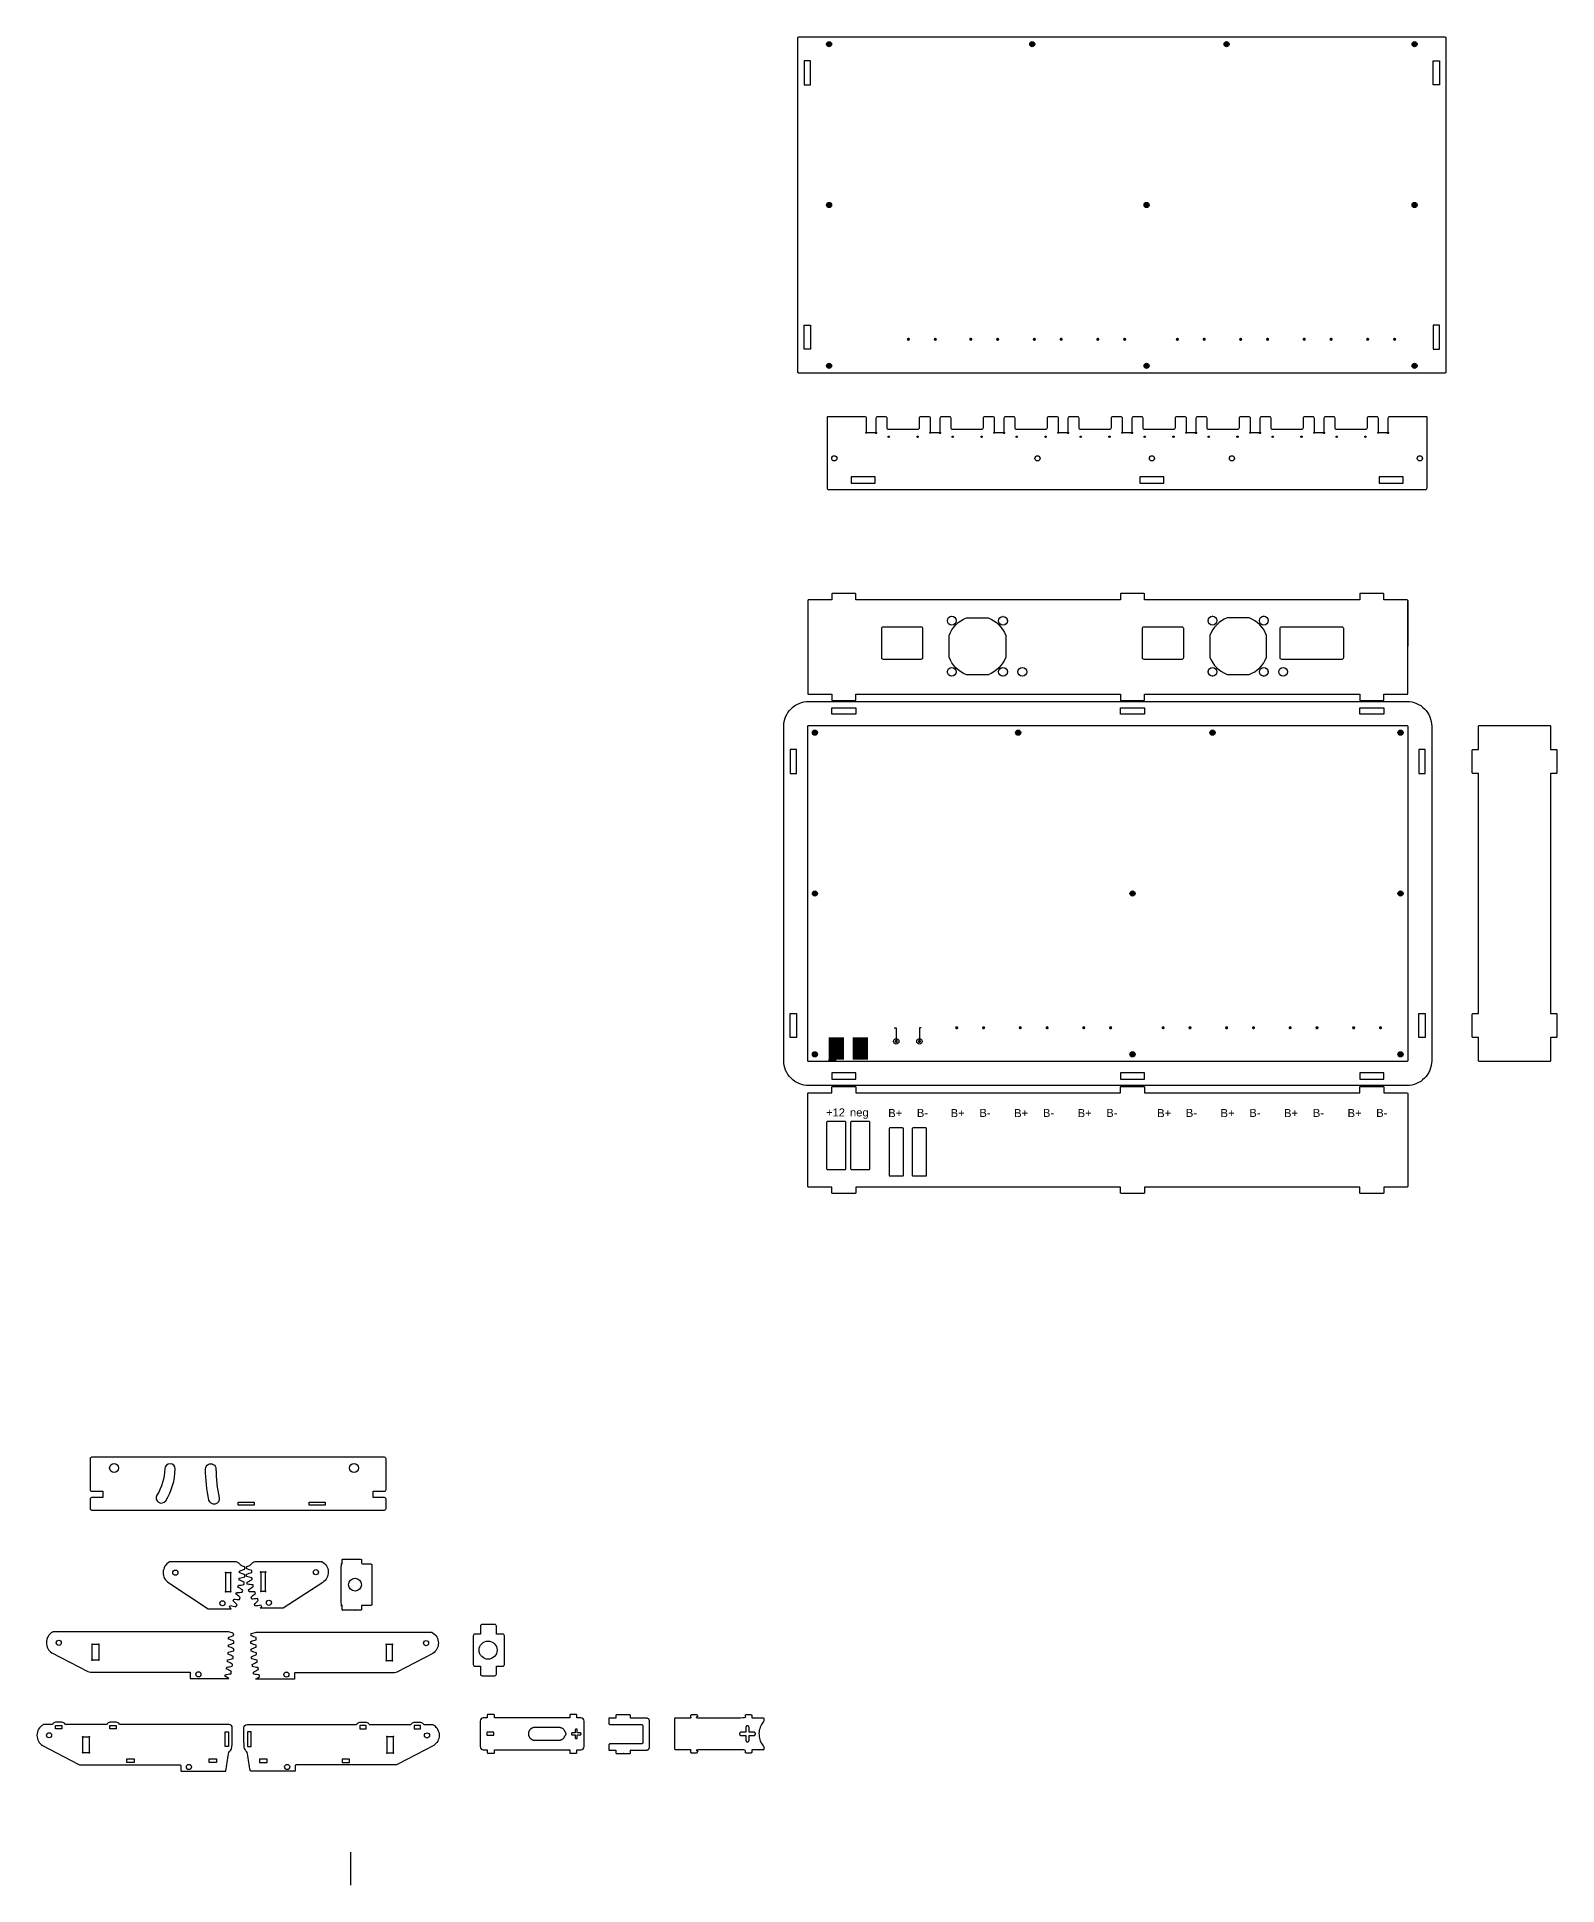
# Model space of a CAD drawing. Header units: millimetres. Extents: x 34 to 984, y 56 to 1211.
import ezdxf

# ---------------------------------------------------------------- set-up
doc = ezdxf.new("R2010")
doc.units = ezdxf.units.MM
doc.layers.add('MultiLayer', color=9, linetype='Continuous')
doc.layers.add('Text', color=7, linetype='Continuous')
doc.layers.add('Sketch Geometry (ANSI)', color=50, linetype='Continuous', lineweight=25, plot=False)
doc.styles.get("Standard").update_dxf_attribs({"font": 'arial.ttf'})

# ---------------------------------------------------------------- blocks, each defined once
blk = doc.blocks.new('NY_PMS_440_0025_PH_21')
at = {"layer": 'MultiLayer'}
h = blk.add_hatch(color=9, dxfattribs=at)
edge = h.paths.add_edge_path()
edge.add_arc((0, 0), 1.6, 0, 360)
blk = doc.blocks.new('NY_PMS_440_0025_PH_670')
at = {"layer": 'MultiLayer'}
h = blk.add_hatch(color=9, dxfattribs=at)
edge = h.paths.add_edge_path()
edge.add_arc((0, 0), 1.6, 0, 360)
blk = doc.blocks.new('NY_PMS_440_0025_PH_679')
at = {"layer": 'MultiLayer'}
h = blk.add_hatch(color=9, dxfattribs=at)
edge = h.paths.add_edge_path()
edge.add_arc((0, 0), 1.6, 0, 360)
blk = doc.blocks.new('NY_PMS_440_0025_PH_680')
at = {"layer": 'MultiLayer'}
h = blk.add_hatch(color=9, dxfattribs=at)
edge = h.paths.add_edge_path()
edge.add_arc((0, 0), 1.6, 0, 360)
blk = doc.blocks.new('KEYSTONE5001_938')
at = {"layer": 'MultiLayer'}
h = blk.add_hatch(color=9, dxfattribs=at)
edge = h.paths.add_edge_path()
edge.add_arc((0, 0), 1.02, 0, 360)
blk = doc.blocks.new('KEYSTONE5001_939')
at = {"layer": 'MultiLayer'}
h = blk.add_hatch(color=9, dxfattribs=at)
edge = h.paths.add_edge_path()
edge.add_arc((0, 0), 1.02, 0, 360)
blk = doc.blocks.new('KEYSTONE5001_940')
at = {"layer": 'MultiLayer'}
h = blk.add_hatch(color=9, dxfattribs=at)
edge = h.paths.add_edge_path()
edge.add_arc((0, 0), 1.02, 0, 360)
blk = doc.blocks.new('KEYSTONE5001_941')
at = {"layer": 'MultiLayer'}
h = blk.add_hatch(color=9, dxfattribs=at)
edge = h.paths.add_edge_path()
edge.add_arc((0, 0), 1.02, 0, 360)
blk = doc.blocks.new('KEYSTONE5001_942')
at = {"layer": 'MultiLayer'}
h = blk.add_hatch(color=9, dxfattribs=at)
edge = h.paths.add_edge_path()
edge.add_arc((0, 0), 1.02, 0, 360)
blk = doc.blocks.new('KEYSTONE5001_943')
at = {"layer": 'MultiLayer'}
h = blk.add_hatch(color=9, dxfattribs=at)
edge = h.paths.add_edge_path()
edge.add_arc((0, 0), 1.02, 0, 360)
blk = doc.blocks.new('KEYSTONE5001_944')
at = {"layer": 'MultiLayer'}
h = blk.add_hatch(color=9, dxfattribs=at)
edge = h.paths.add_edge_path()
edge.add_arc((0, 0), 1.02, 0, 360)
blk = doc.blocks.new('KEYSTONE5001_945')
at = {"layer": 'MultiLayer'}
h = blk.add_hatch(color=9, dxfattribs=at)
edge = h.paths.add_edge_path()
edge.add_arc((0, 0), 1.02, 0, 360)
blk = doc.blocks.new('KEYSTONE5000_946')
at = {"layer": 'MultiLayer'}
h = blk.add_hatch(color=9, dxfattribs=at)
edge = h.paths.add_edge_path()
edge.add_arc((0, 0), 1.02, 0, 360)
blk = doc.blocks.new('KEYSTONE5000_947')
at = {"layer": 'MultiLayer'}
h = blk.add_hatch(color=9, dxfattribs=at)
edge = h.paths.add_edge_path()
edge.add_arc((0, 0), 1.02, 0, 360)
blk = doc.blocks.new('KEYSTONE5000_948')
at = {"layer": 'MultiLayer'}
h = blk.add_hatch(color=9, dxfattribs=at)
edge = h.paths.add_edge_path()
edge.add_arc((0, 0), 1.02, 0, 360)
blk = doc.blocks.new('KEYSTONE5000_949')
at = {"layer": 'MultiLayer'}
h = blk.add_hatch(color=9, dxfattribs=at)
edge = h.paths.add_edge_path()
edge.add_arc((0, 0), 1.02, 0, 360)
blk = doc.blocks.new('KEYSTONE5000_950')
at = {"layer": 'MultiLayer'}
h = blk.add_hatch(color=9, dxfattribs=at)
edge = h.paths.add_edge_path()
edge.add_arc((0, 0), 1.02, 0, 360)
blk = doc.blocks.new('KEYSTONE5000_951')
at = {"layer": 'MultiLayer'}
h = blk.add_hatch(color=9, dxfattribs=at)
edge = h.paths.add_edge_path()
edge.add_arc((0, 0), 1.02, 0, 360)
blk = doc.blocks.new('KEYSTONE5000_952')
at = {"layer": 'MultiLayer'}
h = blk.add_hatch(color=9, dxfattribs=at)
edge = h.paths.add_edge_path()
edge.add_arc((0, 0), 1.02, 0, 360)
blk = doc.blocks.new('KEYSTONE5000_953')
at = {"layer": 'MultiLayer'}
h = blk.add_hatch(color=9, dxfattribs=at)
edge = h.paths.add_edge_path()
edge.add_arc((0, 0), 1.02, 0, 360)
blk = doc.blocks.new('CB35_36_CY_986')
at = {"layer": 'MultiLayer'}
blk.add_hatch(color=9, dxfattribs=at).paths.add_polyline_path([(-8.128, 4.826), (5.842, 4.826), (5.842, -4.826), (-8.128, -4.826)])
blk = doc.blocks.new('CB35_36_CY_987')
at = {"layer": 'MultiLayer'}
blk.add_hatch(color=9, dxfattribs=at).paths.add_polyline_path([(-8.128, 4.826), (5.842, 4.826), (5.842, -4.826), (-8.128, -4.826)])
blk = doc.blocks.new('NY_PMS_440_0025_PH_1516')
at = {"layer": 'MultiLayer'}
h = blk.add_hatch(color=9, dxfattribs=at)
edge = h.paths.add_edge_path()
edge.add_arc((0, 0), 1.6, 0, 360)
blk = doc.blocks.new('NY_PMS_440_0025_PH_1517')
at = {"layer": 'MultiLayer'}
h = blk.add_hatch(color=9, dxfattribs=at)
edge = h.paths.add_edge_path()
edge.add_arc((0, 0), 1.6, 0, 360)
blk = doc.blocks.new('NY_PMS_440_0025_PH_1518')
at = {"layer": 'MultiLayer'}
h = blk.add_hatch(color=9, dxfattribs=at)
edge = h.paths.add_edge_path()
edge.add_arc((0, 0), 1.6, 0, 360)
blk = doc.blocks.new('NY_PMS_440_0025_PH_1519')
at = {"layer": 'MultiLayer'}
h = blk.add_hatch(color=9, dxfattribs=at)
edge = h.paths.add_edge_path()
edge.add_arc((0, 0), 1.6, 0, 360)
blk = doc.blocks.new('NY_PMS_440_0025_PH_1520')
at = {"layer": 'MultiLayer'}
h = blk.add_hatch(color=9, dxfattribs=at)
edge = h.paths.add_edge_path()
edge.add_arc((0, 0), 1.6, 0, 360)
blk = doc.blocks.new('NY_PMS_440_0025_PH_1521')
at = {"layer": 'MultiLayer'}
h = blk.add_hatch(color=9, dxfattribs=at)
edge = h.paths.add_edge_path()
edge.add_arc((0, 0), 1.6, 0, 360)
blk = doc.blocks.new('CustomObjectsInViewport2_0')
at = {"color": 0}
blk.add_lwpolyline([(-10015.5, -10006.8), (-10015.5, -10008.5), (-10062.5, -10008.5), (-10062.5, -10006.8, 0.414214), (-10062.8, -10006.5), (-10066.8, -10006.5, 0.414214), (-10067, -10006.8), (-10067, -10008.5), (-10069.5, -10008.5, 0.414214), (-10071.5, -10010.5), (-10071.5, -10026.5, 0.414214), (-10069.5, -10028.5), (-10067, -10028.5), (-10067, -10030.3, 0.414214), (-10066.8, -10030.5), (-10062.8, -10030.5, 0.414214), (-10062.5, -10030.3), (-10062.5, -10028.5), (-10015.5, -10028.5), (-10015.5, -10030.3, 0.414214), (-10015.3, -10030.5), (-10011.3, -10030.5, 0.414214), (-10011, -10030.3), (-10011, -10028.5), (-10008.5, -10028.5, 0.414214), (-10006.5, -10026.5), (-10006.5, -10010.5, 0.414214), (-10008.5, -10008.5), (-10011, -10008.5), (-10011, -10006.8, 0.414214), (-10011.3, -10006.5), (-10015.3, -10006.5, 0.414214)], format="xyb", close=True, dxfattribs=at)
for points, weights, knots in [([(-10067.4, -10018.9), (-10067.4, -10018.5), (-10067.4, -10018), (-10067.4, -10017.5), (-10066.9, -10017.5), (-10065.2, -10017.5), (-10063.4, -10017.5), (-10062.9, -10017.5), (-10062.9, -10018), (-10062.9, -10018.5), (-10062.9, -10018.9), (-10062.9, -10019.4), (-10063.4, -10019.4), (-10065.2, -10019.4), (-10066.9, -10019.4), (-10067.4, -10019.4), (-10067.4, -10018.9)], [1, 1, 1, 0.707106781187, 1, 1, 1, 0.707106781187, 1, 1, 1, 0.707106781187, 1, 1, 1, 0.707106781187, 1], [0, 0, 0, 1, 1, 2.570796, 2.570796, 3.570796, 3.570796, 5.141593, 5.141593, 6.141593, 6.141593, 7.712389, 7.712389, 8.712389, 8.712389, 10.283185, 10.283185, 10.283185]), ([(-10037.3, -10022.5), (-10041.3, -10022.5), (-10041.3, -10018.5), (-10041.3, -10014.5), (-10037.3, -10014.5), (-10029.8, -10014.5), (-10022.3, -10014.5), (-10020, -10014.5), (-10018.8, -10016.4), (-10018.3, -10017.3), (-10017.7, -10018.2), (-10017.6, -10018.5), (-10017.7, -10018.7), (-10018.3, -10019.6), (-10018.8, -10020.5), (-10020, -10022.5), (-10022.3, -10022.5), (-10029.8, -10022.5), (-10037.3, -10022.5)], [1, 0.707106781187, 1, 0.707106781187, 1, 1, 1, 0.87121462813, 1, 1, 1, 0.859288106328, 1, 1, 1, 0.8674457249, 1, 1, 1], [0, 0, 0, 1.570796, 1.570796, 3.141593, 3.141593, 4.141593, 4.141593, 5.167843, 5.167843, 6.167843, 6.167843, 7.241683, 7.241683, 8.241683, 8.241683, 9.283185, 9.283185, 10.283185, 10.283185, 10.283185]), ([(-10010.8, -10019.6), (-10010.8, -10020.3), (-10010.8, -10021), (-10010.8, -10021.5), (-10011.3, -10021.5), (-10011.4, -10021.5), (-10011.5, -10021.5), (-10012, -10021.5), (-10012, -10021), (-10012, -10020.3), (-10012, -10019.6), (-10012, -10019.1), (-10012.5, -10019.1), (-10013.2, -10019.1), (-10013.9, -10019.1), (-10014.4, -10019.1), (-10014.4, -10018.6), (-10014.4, -10018.5), (-10014.4, -10018.4), (-10014.4, -10017.9), (-10013.9, -10017.9), (-10013.2, -10017.9), (-10012.5, -10017.9), (-10012, -10017.9), (-10012, -10017.4), (-10012, -10016.7), (-10012, -10016), (-10012, -10015.5), (-10011.5, -10015.5), (-10011.4, -10015.5), (-10011.3, -10015.5), (-10010.8, -10015.5), (-10010.8, -10016), (-10010.8, -10016.7), (-10010.8, -10017.4), (-10010.8, -10017.9), (-10010.3, -10017.9), (-10009.6, -10017.9), (-10008.9, -10017.9), (-10008.4, -10017.9), (-10008.4, -10018.4), (-10008.4, -10018.5), (-10008.4, -10018.6), (-10008.4, -10019.1), (-10008.9, -10019.1), (-10009.6, -10019.1), (-10010.3, -10019.1), (-10010.8, -10019.1), (-10010.8, -10019.6)], [1, 1, 1, 0.707106781187, 1, 1, 1, 0.707106781187, 1, 1, 1, 0.707106781187, 1, 1, 1, 0.707106781187, 1, 1, 1, 0.707106781187, 1, 1, 1, 0.707106781187, 1, 1, 1, 0.707106781187, 1, 1, 1, 0.707106781187, 1, 1, 1, 0.707106781187, 1, 1, 1, 0.707106781187, 1, 1, 1, 0.707106781187, 1, 1, 1, 0.707106781187, 1], [0, 0, 0, 1, 1, 2.570796, 2.570796, 3.570796, 3.570796, 5.141593, 5.141593, 6.141593, 6.141593, 7.712389, 7.712389, 8.712389, 8.712389, 10.283185, 10.283185, 11.283185, 11.283185, 12.853982, 12.853982, 13.853982, 13.853982, 15.424778, 15.424778, 16.424778, 16.424778, 17.995574, 17.995574, 18.995574, 18.995574, 20.566371, 20.566371, 21.566371, 21.566371, 23.137167, 23.137167, 24.137167, 24.137167, 25.707963, 25.707963, 26.707963, 26.707963, 28.27876, 28.27876, 29.27876, 29.27876, 30.849556, 30.849556, 30.849556])]:
    blk.add_rational_spline(points, weights, degree=2, knots=knots, dxfattribs=at)
blk = doc.blocks.new('CustomObjectsInViewport3_0')
at = {"color": 0}
for points, weights, knots in [([(-10052, -10030), (-10052, -10030.5), (-10051.5, -10030.5), (-10050, -10030.5), (-10048.5, -10030.5), (-10048, -10030.5), (-10048, -10030), (-10048, -10029.3), (-10048, -10028.5), (-10033, -10028.5), (-10018, -10028.5), (-10018, -10029.3), (-10018, -10030), (-10018, -10030.5), (-10017.5, -10030.5), (-10016, -10030.5), (-10014.5, -10030.5), (-10014, -10030.5), (-10014, -10030), (-10014, -10029.3), (-10014, -10028.5), (-10010.5, -10028.5), (-10007, -10028.5), (-10006.5, -10028.5), (-10006.5, -10028), (-10006.5, -10027.2), (-10006.5, -10026.4), (-10013.5, -10018.5), (-10006.5, -10010.6), (-10006.5, -10009.8), (-10006.5, -10009), (-10006.5, -10008.5), (-10007, -10008.5), (-10010.5, -10008.5), (-10014, -10008.5), (-10014, -10007.8), (-10014, -10007), (-10014, -10006.5), (-10014.5, -10006.5), (-10016, -10006.5), (-10017.5, -10006.5), (-10018, -10006.5), (-10018, -10007), (-10018, -10007.8), (-10018, -10008.5), (-10033, -10008.5), (-10048, -10008.5), (-10048, -10007.8), (-10048, -10007), (-10048, -10006.5), (-10048.5, -10006.5), (-10050, -10006.5), (-10051.5, -10006.5), (-10052, -10006.5), (-10052, -10007), (-10052, -10007.8), (-10052, -10008.5), (-10056.7, -10008.5), (-10061.5, -10008.5), (-10062, -10008.5), (-10062, -10009), (-10062, -10018.5), (-10062, -10028), (-10062, -10028.5), (-10061.5, -10028.5), (-10056.7, -10028.5), (-10052, -10028.5), (-10052, -10029.3), (-10052, -10030)], [1, 0.707106781187, 1, 1, 1, 0.707106781187, 1, 1, 1, 1, 1, 1, 1, 0.707106781187, 1, 1, 1, 0.707106781187, 1, 1, 1, 1, 1, 0.707106781187, 1, 1, 1, 0.75, 1, 1, 1, 0.707106781187, 1, 1, 1, 1, 1, 0.707106781187, 1, 1, 1, 0.707106781187, 1, 1, 1, 1, 1, 1, 1, 0.707106781187, 1, 1, 1, 0.707106781187, 1, 1, 1, 1, 1, 0.707106781187, 1, 1, 1, 0.707106781187, 1, 1, 1, 1, 1], [0, 0, 0, 1.570796, 1.570796, 2.570796, 2.570796, 4.141593, 4.141593, 5.141593, 5.141593, 6.141593, 6.141593, 7.141593, 7.141593, 8.712389, 8.712389, 9.712389, 9.712389, 11.283185, 11.283185, 12.283185, 12.283185, 13.283185, 13.283185, 14.853982, 14.853982, 15.853982, 15.853982, 17.29945, 17.29945, 18.29945, 18.29945, 19.870246, 19.870246, 20.870246, 20.870246, 21.870246, 21.870246, 23.441043, 23.441043, 24.441043, 24.441043, 26.011839, 26.011839, 27.011839, 27.011839, 28.011839, 28.011839, 29.011839, 29.011839, 30.582635, 30.582635, 31.582635, 31.582635, 33.153432, 33.153432, 34.153432, 34.153432, 35.153432, 35.153432, 36.724228, 36.724228, 37.724228, 37.724228, 39.295024, 39.295024, 40.295024, 40.295024, 41.295024, 41.295024, 41.295024]), ([(-10017.7, -10014.5), (-10017.7, -10013.5), (-10016.7, -10013.5), (-10015.7, -10013.5), (-10015.7, -10014.5), (-10015.7, -10016), (-10015.7, -10017.5), (-10014.2, -10017.5), (-10012.7, -10017.5), (-10011.7, -10017.5), (-10011.7, -10018.5), (-10011.7, -10019.5), (-10012.7, -10019.5), (-10014.2, -10019.5), (-10015.7, -10019.5), (-10015.7, -10021), (-10015.7, -10022.5), (-10015.7, -10023.5), (-10016.7, -10023.5), (-10017.7, -10023.5), (-10017.7, -10022.5), (-10017.7, -10021), (-10017.7, -10019.5), (-10019.2, -10019.5), (-10020.7, -10019.5), (-10021.7, -10019.5), (-10021.7, -10018.5), (-10021.7, -10017.5), (-10020.7, -10017.5), (-10019.2, -10017.5), (-10017.7, -10017.5), (-10017.7, -10016), (-10017.7, -10014.5)], [1, 0.707106781187, 1, 0.707106781187, 1, 1, 1, 1, 1, 0.707106781187, 1, 0.707106781187, 1, 1, 1, 1, 1, 0.707106781187, 1, 0.707106781187, 1, 1, 1, 1, 1, 0.707106781187, 1, 0.707106781187, 1, 1, 1, 1, 1], [0, 0, 0, 1.570796, 1.570796, 3.141593, 3.141593, 4.141593, 4.141593, 5.141593, 5.141593, 6.712389, 6.712389, 8.283185, 8.283185, 9.283185, 9.283185, 10.283185, 10.283185, 11.853982, 11.853982, 13.424778, 13.424778, 14.424778, 14.424778, 15.424778, 15.424778, 16.995574, 16.995574, 18.566371, 18.566371, 19.566371, 19.566371, 20.566371, 20.566371, 20.566371])]:
    blk.add_rational_spline(points, weights, degree=2, knots=knots, dxfattribs=at)
blk = doc.blocks.new('CustomObjectsInViewport6_0')
at = {"color": 0}
blk.add_rational_spline([(-10006.5, -10026.5), (-10006.5, -10028.5), (-10008.5, -10028.5), (-10013.4, -10028.5), (-10018.2, -10028.5), (-10018.5, -10028.5), (-10018.5, -10028.8), (-10018.5, -10029.5), (-10018.5, -10030.3), (-10018.5, -10030.5), (-10018.7, -10030.5), (-10023, -10030.5), (-10027.2, -10030.5), (-10027.5, -10030.5), (-10027.5, -10030.3), (-10027.5, -10029.5), (-10027.5, -10028.8), (-10027.5, -10028.5), (-10027.7, -10028.5), (-10029.7, -10028.5), (-10031.7, -10028.5), (-10032, -10028.5), (-10032, -10028.3), (-10032, -10026.9), (-10032, -10025.5), (-10032, -10024.5), (-10031, -10024.5), (-10021.3, -10024.5), (-10011.6, -10024.5), (-10010.6, -10024.5), (-10010.6, -10023.5), (-10010.6, -10018.5), (-10010.6, -10013.5), (-10010.6, -10012.5), (-10011.6, -10012.5), (-10021.3, -10012.5), (-10031, -10012.5), (-10032, -10012.5), (-10032, -10011.5), (-10032, -10010.1), (-10032, -10008.8), (-10032, -10008.5), (-10031.7, -10008.5), (-10029.7, -10008.5), (-10027.7, -10008.5), (-10027.5, -10008.5), (-10027.5, -10008.3), (-10027.5, -10007.5), (-10027.5, -10006.8), (-10027.5, -10006.5), (-10027.2, -10006.5), (-10023, -10006.5), (-10018.7, -10006.5), (-10018.5, -10006.5), (-10018.5, -10006.8), (-10018.5, -10007.5), (-10018.5, -10008.3), (-10018.5, -10008.5), (-10018.2, -10008.5), (-10013.4, -10008.5), (-10008.5, -10008.5), (-10006.5, -10008.5), (-10006.5, -10010.5), (-10006.5, -10018.5), (-10006.5, -10026.5)], [1, 0.707106781187, 1, 1, 1, 0.707106781187, 1, 1, 1, 0.707106781187, 1, 1, 1, 0.707106781187, 1, 1, 1, 0.707106781187, 1, 1, 1, 0.707106781187, 1, 1, 1, 0.707106781187, 1, 1, 1, 0.707106781187, 1, 1, 1, 0.707106781187, 1, 1, 1, 0.707106781187, 1, 1, 1, 0.707106781187, 1, 1, 1, 0.707106781187, 1, 1, 1, 0.707106781187, 1, 1, 1, 0.707106781187, 1, 1, 1, 0.707106781187, 1, 1, 1, 0.707106781187, 1, 1, 1], degree=2, knots=[0, 0, 0, 1.570796, 1.570796, 2.570796, 2.570796, 4.141593, 4.141593, 5.141593, 5.141593, 6.712389, 6.712389, 7.712389, 7.712389, 9.283185, 9.283185, 10.283185, 10.283185, 11.853982, 11.853982, 12.853982, 12.853982, 14.424778, 14.424778, 15.424778, 15.424778, 16.995574, 16.995574, 17.995574, 17.995574, 19.566371, 19.566371, 20.566371, 20.566371, 22.137167, 22.137167, 23.137167, 23.137167, 24.707963, 24.707963, 25.707963, 25.707963, 27.27876, 27.27876, 28.27876, 28.27876, 29.849556, 29.849556, 30.849556, 30.849556, 32.420352, 32.420352, 33.420352, 33.420352, 34.991149, 34.991149, 35.991149, 35.991149, 37.561945, 37.561945, 38.561945, 38.561945, 40.132741, 40.132741, 41.132741, 41.132741, 41.132741], dxfattribs=at)

msp = doc.modelspace()

# ---------------------------------------------------------------- linework, layer by layer
for p, q in [((543.9, 973.6), (543.9, 973.6)), ((585.9, 973.6), (585.9, 973.6)), ((627.9, 973.6), (627.9, 973.6)), ((669.9, 973.6), (669.9, 973.6)), ((879.9, 973.6), (879.9, 973.6)), ((890.4, 858.7), (890.4, 830.2)), ((528.4, 571.8), (533.2, 571.8))]:
    msp.add_line(p, q)
for points in [[(524.7, 1000.9), (509.7, 1000.9, -0.414214), (509.2, 1001.4), (509.2, 1210.4, -0.414214), (509.7, 1210.9), (524.7, 1210.9), (898.7, 1210.9), (913.7, 1210.9, -0.414214), (914.2, 1210.4), (914.2, 1001.4, -0.414214), (913.7, 1000.9), (898.7, 1000.9)], [(515.9, 800.2), (530.4, 800.2), (530.4, 796.7, 0.414214), (530.9, 796.2), (544.9, 796.2, 0.414214), (545.4, 796.7), (545.4, 800.2), (710.9, 800.2), (710.9, 796.7, 0.414214), (711.4, 796.2), (725.4, 796.2, 0.414214), (725.9, 796.7), (725.9, 800.2), (860.4, 800.2), (860.4, 796.7, 0.414214), (860.9, 796.2), (874.9, 796.2, 0.414214), (875.4, 796.7), (875.4, 800.2), (889.9, 800.2, 0.414117), (890.4, 800.7), (890.4, 858.7, 0.414311), (889.9, 859.2), (875.4, 859.2), (875.4, 862.7, 0.414214), (874.9, 863.2), (860.9, 863.2, 0.414214), (860.4, 862.7), (860.4, 859.2), (725.9, 859.2), (725.9, 862.7, 0.414214), (725.4, 863.2), (711.4, 863.2, 0.414214), (710.9, 862.7), (710.9, 859.2), (545.4, 859.2), (545.4, 862.7, 0.414214), (544.9, 863.2), (530.9, 863.2, 0.414214), (530.4, 862.7), (530.4, 859.2), (515.9, 859.2, 0.414214), (515.4, 858.7), (515.4, 800.7, 0.414214), (515.9, 800.2)], [(614.6, 847.9), (628.2, 847.9, -0.21258), (639.1, 837), (639.1, 823.3, -0.21258), (628.2, 812.4), (614.6, 812.4, -0.21258), (603.7, 823.4), (603.7, 837, -0.21258)], [(791.2, 848), (777.6, 848, 0.21258), (766.7, 837), (766.7, 823.4, 0.21258), (777.6, 812.5), (791.2, 812.5, 0.21258), (802.2, 823.4), (802.2, 837, 0.21258)], [(587.4, 830.2), (587.4, 841.2, 0.414214), (586.4, 842.2), (562.4, 842.2, 0.414214), (561.4, 841.2), (561.4, 830.2), (561.4, 823.2, 0.414214), (562.4, 822.2), (586.4, 822.2, 0.414214), (587.4, 823.2)], [(750.4, 830.2), (750.4, 841.2, 0.414214), (749.4, 842.2), (725.4, 842.2, 0.414214), (724.4, 841.2), (724.4, 830.2), (724.4, 823.2, 0.414214), (725.4, 822.2), (749.4, 822.2, 0.414214), (750.4, 823.2)], [(810.4, 830.2), (810.4, 823.2, 0.414214), (811.4, 822.2), (849.4, 822.2, 0.414214), (850.4, 823.2), (850.4, 830.2), (850.4, 841.2, 0.414214), (849.4, 842.2), (811.4, 842.2, 0.414214), (810.4, 841.2)], [(515.9, 795.7), (889.9, 795.7, -0.414214), (905.4, 780.2), (905.4, 571.2, -0.414214), (889.9, 555.7), (515.9, 555.7, -0.414214), (500.4, 571.2), (500.4, 780.2, -0.414214)], [(934.7, 750.7), (931.2, 750.7, -0.414214), (930.7, 751.2), (930.7, 765.2, -0.414214), (931.2, 765.7), (934.7, 765.7), (934.7, 780.2, -0.414214), (935.2, 780.7), (979.2, 780.7, -0.414214), (979.7, 780.2), (979.7, 765.7), (983.2, 765.7, -0.414214), (983.7, 765.2), (983.7, 751.2, -0.414214), (983.2, 750.7), (979.7, 750.7), (979.7, 600.7), (983.2, 600.7, -0.414214), (983.7, 600.2), (983.7, 586.2, -0.414214), (983.2, 585.7), (979.7, 585.7), (979.7, 571.2, -0.414214), (979.2, 570.7), (935.2, 570.7, -0.414214), (934.7, 571.2), (934.7, 585.7), (931.2, 585.7, -0.414214), (930.7, 586.2), (930.7, 600.2, -0.414214), (931.2, 600.7), (934.7, 600.7)], [(515.9, 551.2), (530.4, 551.2), (530.4, 554.7, -0.414214), (530.9, 555.2), (544.9, 555.2, -0.414214), (545.4, 554.7), (545.4, 551.2), (710.9, 551.2), (710.9, 554.7, -0.414214), (711.4, 555.2), (725.4, 555.2, -0.414214), (725.9, 554.7), (725.9, 551.2), (860.4, 551.2), (860.4, 554.7, -0.414214), (860.9, 555.2), (874.9, 555.2, -0.414214), (875.4, 554.7), (875.4, 551.2), (889.9, 551.2, -0.414117), (890.4, 550.7), (890.4, 492.7, -0.414311), (889.9, 492.2), (875.4, 492.2), (875.4, 488.7, -0.414214), (874.9, 488.2), (860.9, 488.2, -0.414214), (860.4, 488.7), (860.4, 492.2), (725.9, 492.2), (725.9, 488.7, -0.414214), (725.4, 488.2), (711.4, 488.2, -0.414214), (710.9, 488.7), (710.9, 492.2), (545.4, 492.2), (545.4, 488.7, -0.414214), (544.9, 488.2), (530.9, 488.2, -0.414214), (530.4, 488.7), (530.4, 492.2), (515.9, 492.2, -0.414214), (515.4, 492.7), (515.4, 550.7, -0.414214), (515.9, 551.2)], [(527.7, 503.2), (538.7, 503.2, 0.414214), (539.2, 503.7), (539.2, 532.7, 0.414214), (538.7, 533.2), (527.7, 533.2, 0.414214), (527.2, 532.7), (527.2, 503.7, 0.414214)], [(542.7, 503.2), (553.7, 503.2, 0.414214), (554.2, 503.7), (554.2, 532.7, 0.414214), (553.7, 533.2), (542.7, 533.2, 0.414214), (542.2, 532.7), (542.2, 503.7, 0.414214)], [(566.7, 499.2), (574.7, 499.2, 0.414214), (575.2, 499.7), (575.2, 528.7, 0.414214), (574.7, 529.2), (566.7, 529.2, 0.414214), (566.2, 528.7), (566.2, 499.7, 0.414214)], [(581.2, 499.2), (589.2, 499.2, 0.414214), (589.7, 499.7), (589.7, 528.7, 0.414214), (589.2, 529.2), (581.2, 529.2, 0.414214), (580.7, 528.7), (580.7, 499.7, 0.414214)]]:
    msp.add_lwpolyline(points, format="xyb", close=True)
for points in [[(513.2, 1195.9), (513.2, 1180.9), (517.2, 1180.9), (517.2, 1195.9)], [(910.2, 1195.9), (910.2, 1180.9), (906.2, 1180.9), (906.2, 1195.9)], [(513.2, 1015.9), (513.2, 1030.9), (517.2, 1030.9), (517.2, 1015.9)], [(910.2, 1015.9), (910.2, 1030.9), (906.2, 1030.9), (906.2, 1015.9)], [(542.5, 932.1), (557.5, 932.1), (557.5, 936.1), (542.5, 936.1)], [(723, 932.1), (738, 932.1), (738, 936.1), (723, 936.1)], [(872.5, 932.1), (887.5, 932.1), (887.5, 936.1), (872.5, 936.1)], [(530.4, 791.7), (545.4, 791.7), (545.4, 787.7), (530.4, 787.7)], [(710.9, 791.7), (725.9, 791.7), (725.9, 787.7), (710.9, 787.7)], [(860.4, 791.7), (875.4, 791.7), (875.4, 787.7), (860.4, 787.7)], [(504.4, 765.7), (504.4, 750.7), (508.4, 750.7), (508.4, 765.7)], [(901.4, 750.7), (901.4, 765.7), (897.4, 765.7), (897.4, 750.7)], [(504.4, 585.7), (504.4, 600.7), (508.4, 600.7), (508.4, 585.7)], [(901.4, 600.7), (901.4, 585.7), (897.4, 585.7), (897.4, 600.7)], [(530.4, 559.7), (545.4, 559.7), (545.4, 563.7), (530.4, 563.7)], [(710.9, 559.7), (725.9, 559.7), (725.9, 563.7), (710.9, 563.7)], [(860.4, 559.7), (875.4, 559.7), (875.4, 563.7), (860.4, 563.7)]]:
    msp.add_lwpolyline(points, close=True)
at = {"color": 242, "true_color": 0xcd2027}
for points in [[(528.5, 928.1), (901.5, 928.1, 0.414214), (902.5, 929.1), (902.5, 943.6), (902.5, 973.1, 0.414214), (902, 973.6), (879, 973.6, 0.414214), (878, 972.6), (878, 964, -2.414214), (877.6, 963.6), (875, 963.6), (872.4, 963.6, -2.414214), (872.1, 964), (872.1, 972.6, 0.414214), (871.1, 973.6), (866, 973.6, 0.414214), (865, 972.6), (865, 966.6, -0.414214), (864, 965.6), (855, 965.6), (846, 965.6, -0.414214), (845, 966.6), (845, 972.6, 0.414214), (844, 973.6), (839, 973.6, 0.414214), (838, 972.6), (838, 964, -2.414214), (837.6, 963.6), (835, 963.6), (832.4, 963.6, -2.414214), (832.1, 964), (832.1, 972.6, 0.414214), (831.1, 973.6), (826, 973.6, 0.414214), (825, 972.6), (825, 966.6, -0.414214), (824, 965.6), (815, 965.6), (806, 965.6, -0.414214), (805, 966.6), (805, 972.6, 0.414214), (804, 973.6), (799, 973.6, 0.414214), (798, 972.6), (798, 964, -2.414214), (797.6, 963.6), (795, 963.6), (792.4, 963.6, -2.414214), (792.1, 964), (792.1, 972.6, 0.414214), (791.1, 973.6), (786, 973.6, 0.414214), (785, 972.6), (785, 966.6, -0.414214), (784, 965.6), (775, 965.6), (766, 965.6, -0.414214), (765, 966.6), (765, 972.6, 0.414214), (764, 973.6), (759, 973.6, 0.414214), (758, 972.6), (758, 964, -2.414214), (757.6, 963.6), (755, 963.6), (752.4, 963.6, -2.414214), (752.1, 964), (752.1, 972.6, 0.414214), (751.1, 973.6), (746, 973.6, 0.414214), (745, 972.6), (745, 966.6, -0.414214), (744, 965.6), (735, 965.6), (726, 965.6, -0.414214), (725, 966.6), (725, 972.6, 0.414214), (724, 973.6), (719, 973.6, 0.414214), (718, 972.6), (718, 964, -2.414214), (717.6, 963.6), (715, 963.6), (712.4, 963.6, -2.414214), (712.1, 964), (712.1, 972.6, 0.414214), (711.1, 973.6), (706, 973.6, 0.414214), (705, 972.6), (705, 966.6, -0.414214), (704, 965.6), (695, 965.6), (686, 965.6, -0.414214), (685, 966.6), (685, 972.6, 0.414214), (684, 973.6), (679, 973.6, 0.414214), (678, 972.6), (678, 964, -2.414214), (677.6, 963.6), (675, 963.6), (672.4, 963.6, -2.414214), (672.1, 964), (672.1, 972.6, 0.414214), (671.1, 973.6), (666, 973.6, 0.414214), (665, 972.6), (665, 966.6, -0.414214), (664, 965.6), (655, 965.6), (646, 965.6, -0.414214), (645, 966.6), (645, 972.6, 0.414214), (644, 973.6), (639, 973.6, 0.414214), (638, 972.6), (638, 964, -2.414214), (637.6, 963.6), (635, 963.6), (632.4, 963.6, -2.414214), (632.1, 964), (632.1, 972.6, 0.414214), (631.1, 973.6), (626, 973.6, 0.414214), (625, 972.6), (625, 966.6, -0.414214), (624, 965.6), (615, 965.6), (606, 965.6, -0.414214), (605, 966.6), (605, 972.6, 0.414214), (604, 973.6), (599, 973.6, 0.414214), (598, 972.6), (598, 964, -2.414214), (597.6, 963.6), (595, 963.6), (592.4, 963.6, -2.414214), (592.1, 964), (592.1, 972.6, 0.414214), (591.1, 973.6), (586, 973.6, 0.414214), (585, 972.6), (585, 966.6, -0.414214), (584, 965.6), (575, 965.6), (566, 965.6, -0.414214), (565, 966.6), (565, 972.6, 0.414214), (564, 973.6), (559, 973.6, 0.414214), (558, 972.6), (558, 964, -2.414214), (557.6, 963.6), (555, 963.6), (552.4, 963.6, -2.414214), (552.1, 964), (552.1, 972.6, 0.414214), (551.1, 973.6), (528, 973.6, 0.414214), (527.5, 973.1), (527.5, 943.6), (527.5, 929.1, 0.414214)], [(154.9, 188.2, 0.29898), (155, 188.3, 0.002297), (155.1, 189.3, 0.29898), (155.1, 189.5, 0.037995), (152.1, 191.1, -0.337234), (152, 191.2, 0.002207), (152.2, 192.1, -0.337234), (152.3, 192.3, 0.037995), (155.6, 192.9, 0.29898), (155.7, 193.1, 0.002297), (155.8, 194.1, 0.29898), (155.8, 194.2, 0.037995), (152.8, 195.7, -0.337234), (152.7, 195.8, 0.002207), (152.8, 196.8, -0.337234), (152.9, 196.9, 0.037995), (156.1, 197.7, 0.29898), (156.2, 197.8, 0.002297), (156.3, 198.8, 0.29898), (156.2, 199, 0.037995), (153.2, 200.3, -0.337234), (153.1, 200.5, 0.002207), (153.1, 201.4, -0.337234), (153.3, 201.6, 0.037995), (156.5, 202.5, 0.29898), (156.6, 202.6, 0.002297), (156.6, 203.7, 0.29898), (156.5, 203.8, 0.037995), (153.4, 205, -0.337234), (153.3, 205.1, 0.002207), (153.3, 206.1, -0.337234), (153.4, 206.2, 0.037995), (156.6, 207.3, 0.29898), (156.7, 207.5, 0.002297), (156.7, 208.5, 0.29898), (156.6, 208.6, 0.037995), (153.4, 209.7, -0.337234), (153.3, 209.8, 0.002207), (153.3, 210.7, -0.337233), (153.4, 210.9, 0.037994), (156.5, 212.1, 0.29898), (156.6, 212.3, 0.002297), (156.5, 213.3, 0.29898), (156.4, 213.4, 0.037035), (153.3, 214.3, 0.052181), (153.3, 214.3), (43.8, 214.3, 0.132002), (43.3, 214.2, 0.266228), (39.5, 207.6, 0.253418), (42.9, 201.2), (65.4, 189.5, 0.052962), (67, 189.1, 0.038372), (67, 189.1), (129.2, 189.1, -0.414214), (129.4, 188.9), (129.4, 185.3, 0.414214), (129.6, 185.1), (131.9, 185.1), (137.7, 185.1), (153.5, 185.1, 0.74267), (153.6, 185.2, 0.029539), (151.3, 186.5, -0.337234), (151.2, 186.6, 0.002197), (151.4, 187.6, -0.337213), (151.5, 187.7, 0.037974)], [(169.2, 187.9, -0.29898), (169, 188.1, -0.002297), (168.9, 189.1, -0.29898), (168.9, 189.2, -0.037995), (171.9, 190.8, 0.337234), (172, 191, -0.002207), (171.8, 191.9, 0.337234), (171.7, 192, -0.037995), (168.4, 192.7, -0.29898), (168.3, 192.8, -0.002297), (168.2, 193.8, -0.29898), (168.2, 194, -0.037995), (171.3, 195.4, 0.337234), (171.3, 195.6, -0.002207), (171.2, 196.5, 0.337234), (171.1, 196.7, -0.037995), (167.9, 197.5, -0.29898), (167.8, 197.6, -0.002297), (167.7, 198.6, -0.29898), (167.8, 198.7, -0.037995), (170.8, 200.1, 0.337234), (170.9, 200.2, -0.002207), (170.9, 201.2, 0.337234), (170.8, 201.3, -0.037995), (167.5, 202.3, -0.29898), (167.4, 202.4, -0.002297), (167.4, 203.4, -0.29898), (167.5, 203.5, -0.037995), (170.6, 204.8, 0.337234), (170.7, 204.9, -0.002207), (170.7, 205.8, 0.337234), (170.6, 206, -0.037995), (167.4, 207.1, -0.29898), (167.3, 207.2, -0.002297), (167.3, 208.2, -0.29898), (167.4, 208.4, -0.037995), (170.6, 209.4, 0.337234), (170.7, 209.6, -0.002207), (170.7, 210.5, 0.337233), (170.6, 210.7, -0.037994), (167.5, 211.9, -0.29898), (167.4, 212, -0.002297), (167.5, 213, -0.29898), (167.6, 213.2, -0.037035), (170.7, 214.1, -0.052181), (170.8, 214.1), (280.2, 214.1, -0.132002), (280.7, 213.9, -0.266228), (284.5, 207.4, -0.253418), (281.1, 200.9), (258.6, 189.2, -0.052962), (257.1, 188.8, -0.038372), (257, 188.8), (194.8, 188.8, 0.414214), (194.6, 188.6), (194.6, 185, -0.414214), (194.4, 184.8), (192.1, 184.8), (186.3, 184.8), (170.5, 184.8, -0.74267), (170.4, 184.9, -0.029539), (172.7, 186.2, 0.337234), (172.8, 186.4, -0.002197), (172.6, 187.3, 0.337213), (172.5, 187.4, -0.037974)], [(310.8, 187.9, 0.414214), (311.8, 186.9), (319.8, 186.9, 0.414214), (320.8, 187.9), (320.8, 192.9), (324.8, 192.9, 0.414214), (325.8, 193.9), (325.8, 211.9, 0.414214), (324.8, 212.9), (320.8, 212.9), (320.8, 217.9, 0.414214), (319.8, 218.9), (311.8, 218.9, 0.414214), (310.8, 217.9), (310.8, 212.9), (307.3, 212.9, 0.414214), (306.3, 211.9), (306.3, 193.9, 0.414214), (307.3, 192.9), (310.8, 192.9)], [(68.3, 196.6, -2.414214), (68.1, 196.8), (68.1, 206.6, -2.414214), (68.3, 206.7), (72.1, 206.7, -2.414214), (72.2, 206.6), (72.2, 196.8, -2.414214), (72.1, 196.6)], [(255.7, 196.4, 2.414214), (255.9, 196.5), (255.9, 206.3, 2.414214), (255.7, 206.5), (252, 206.5, 2.414214), (251.8, 206.3), (251.8, 196.5, 2.414214), (252, 196.4)]]:
    msp.add_lwpolyline(points, format="xyb", close=True, dxfattribs=at)
for points in [[(602.7, 846), (602.7, 846.3)], [(605.3, 848.9), (605.5, 848.9)], [(637.3, 848.9), (637.5, 848.9)], [(640.1, 846.3), (640.1, 846)], [(765.7, 846.3), (765.7, 846.1)], [(768.6, 849), (768.3, 849)], [(800.6, 849), (800.3, 849)], [(803.2, 846.1), (803.2, 846.3)], [(602.6, 814.1), (602.6, 814.3)], [(605.5, 811.4), (605.3, 811.4)], [(637.5, 811.4), (637.2, 811.4)], [(640.1, 814.3), (640.1, 814)], [(765.7, 814.4), (765.7, 814.1)], [(768.3, 811.5), (768.6, 811.5)], [(800.3, 811.5), (800.6, 811.5)], [(803.2, 814.1), (803.2, 814.4)]]:
    msp.add_lwpolyline(points)
at = {"color": 114, "true_color": 0x139b48}
for points in [[(251.8, 322.4, 0.414214), (250.8, 323.4), (67.8, 323.4, 0.414214), (66.8, 322.4), (66.8, 303.2, 0.414214), (67.8, 302.2), (74.7, 302.2, -0.414214), (74.8, 302.2), (74.8, 298.3, -0.414214), (74.7, 298.2), (67.8, 298.2, 0.414214), (66.8, 297.2), (66.8, 291.4, 0.414214), (67.8, 290.4), (250.8, 290.4, 0.414214), (251.8, 291.4), (251.8, 297.2, 0.414214), (250.8, 298.2), (243.8, 298.2, -0.414214), (243.8, 298.3), (243.8, 302.2, -0.414214), (243.8, 302.2), (250.8, 302.2, 0.414214), (251.8, 303.2)], [(114.1, 296.3, 0.137707), (120, 316.1, 1), (113.5, 316.2, -0.137707), (108.6, 299.8, 1)], [(145.5, 316.2, 0.05273), (147.5, 298.1, -1), (141.1, 296.7, -0.05273), (139, 316.1, -1)], [(159.4, 295.4, -0.414214), (159.4, 295.4), (169.3, 295.4, -0.414214), (169.4, 295.4), (169.4, 293.5, -0.414214), (169.3, 293.4), (159.4, 293.4, -0.414214), (159.4, 293.5)], [(213.7, 293.4), (203.8, 293.4, -0.414214), (203.8, 293.5), (203.8, 295.4, -0.414214), (203.8, 295.4), (213.7, 295.4, -0.414214), (213.8, 295.4), (213.8, 293.5, -0.414214)]]:
    msp.add_lwpolyline(points, format="xyb", close=True, dxfattribs=at)
msp.add_lwpolyline([(251.8, 303.2), (251.8, 322.4)], dxfattribs=at)
at = {"color": 52, "true_color": 0xc8c92d}
for points in [[(140.7, 228.8), (154.9, 228.8, 0.018011), (154, 229.8, 0.007013), (154.6, 230.8, 0.048281), (158.1, 230.1, 0.007013), (158.7, 231.2, 0.048281), (156.2, 233.7, 0.00756), (156.7, 234.8, 0.048281), (160.3, 234.6, 0.007013), (160.7, 235.7, 0.048281), (158, 238, 0.007013), (158.3, 239, 0.048281), (161.9, 239.2, 0.007013), (162.2, 240.3, 0.048281), (159.2, 242.3, 0.007013), (159.5, 243.4, 0.048281), (163, 243.9, 0.007013), (163.2, 245.1, 0.048281), (160, 246.7, 0.007013), (160.1, 247.8, 0.048281), (163.5, 248.8, 0.007013), (163.6, 250, 0.048281), (160.2, 251.2, 0.007013), (160.2, 252.3, 0.048281), (163.5, 253.6, 0.007057), (163.5, 254.9, 0.018956), (162.1, 255.3, -0.131865), (161.2, 255.8), (159.5, 257.5, 0.197777), (158.1, 258), (116.7, 258, 0.127475), (116.4, 258, 0.565437), (116, 244.9)], [(187.4, 229.1), (173.2, 229.1, -0.018011), (174.1, 230.1, -0.007013), (173.5, 231, -0.048281), (170, 230.4, -0.007013), (169.5, 231.4, -0.048281), (171.9, 234, -0.00756), (171.4, 235.1, -0.048281), (167.9, 234.8, -0.007013), (167.4, 236, -0.048281), (170.2, 238.2, -0.007013), (169.8, 239.3, -0.048281), (166.2, 239.4, -0.007013), (165.9, 240.6, -0.048281), (168.9, 242.6, -0.007013), (168.7, 243.7, -0.048281), (165.1, 244.2, -0.007013), (165, 245.4, -0.048281), (168.1, 247, -0.007013), (168, 248.1, -0.048281), (164.6, 249, -0.007013), (164.5, 250.3, -0.048281), (167.9, 251.5, -0.007013), (167.9, 252.6, -0.048281), (164.6, 253.9, -0.007057), (164.7, 255.1, -0.018956), (166, 255.5, 0.131865), (166.9, 256.1), (168.6, 257.7, -0.197777), (170, 258.3), (211.5, 258.3, -0.127475), (211.7, 258.3, -0.565437), (212.2, 245.2)], [(154.6, 239.6, -2.414214), (154.4, 239.4), (151.9, 239.4, -2.414214), (151.6, 239.6), (151.6, 251.2, -2.414214), (151.9, 251.4), (154.4, 251.4, -2.414214), (154.6, 251.2)], [(173.5, 239.9, 2.414214), (173.7, 239.7), (176.3, 239.7, 2.414214), (176.5, 239.9), (176.5, 251.4, 2.414214), (176.3, 251.7), (173.7, 251.7, 2.414214), (173.5, 251.4)]]:
    msp.add_lwpolyline(points, format="xyb", close=True, dxfattribs=at)
at = {"color": 165, "true_color": 0x5e67af}
for points in [[(33.6, 149.6, 0.248049), (37, 143.3), (59.4, 131.6, 0.094323), (61, 131.2), (123, 131.2, -0.414214), (123.5, 130.7), (123.5, 127.7, 0.414214), (124, 127.2), (126, 127.2), (151.5, 127.2, 0.356751), (151.6, 127.3, 0.024505), (153.3, 138.2, -0.195334), (154, 139.5, 0.189209), (155.4, 142.3, 0.016186), (155.7, 149.7), (155.7, 154.4, 0.414214), (153.7, 156.4), (85.4, 156.4, -0.293253), (85.1, 156.7, 0.293253), (83.2, 157.8), (79.2, 157.8, 0.293253), (77.4, 156.7, -0.293253), (77.1, 156.4), (51.4, 156.4, -0.293253), (51.1, 156.7, 0.293253), (49.2, 157.8), (45.2, 157.8, 0.293253), (43.4, 156.7, -0.293253), (43.1, 156.4), (37.9, 156.4, 0.132002), (37.4, 156.3, 0.268935), (33.6, 149.7, -0.002526)], [(49.2, 155.8), (49.2, 153.9, -0.414214), (49.2, 153.8), (45.3, 153.8, -0.414214), (45.2, 153.9), (45.2, 155.8, -0.414214), (45.3, 155.8), (49.2, 155.8, -0.414214)], [(83.2, 155.8), (83.2, 153.9, -0.414214), (83.2, 153.8), (79.3, 153.8, -0.414214), (79.2, 153.9), (79.2, 155.8, -0.414214), (79.3, 155.8), (83.2, 155.8, -0.414214)], [(151.2, 142.8), (151.2, 151.8, -0.414214), (151.2, 151.9), (153.3, 151.9, -0.414214), (153.3, 151.8), (153.3, 142.8, -0.414214), (153.3, 142.7), (151.2, 142.7, -0.414214)], [(285, 149.5, -0.248049), (281.6, 143.3), (259.2, 131.6, -0.094323), (257.5, 131.2), (195.6, 131.2, 0.414214), (195.1, 130.7), (195.1, 127.7, -0.414214), (194.6, 127.2), (192.6, 127.2), (167.1, 127.2, -0.356751), (167, 127.3, -0.024505), (165.3, 138.2, 0.195334), (164.6, 139.5, -0.189209), (163.2, 142.2, -0.016186), (162.9, 149.7), (162.9, 154.4, -0.414214), (164.9, 156.4), (233.2, 156.4, 0.293253), (233.5, 156.6, -0.293253), (235.4, 157.8), (239.4, 157.8, -0.293253), (241.2, 156.6, 0.293253), (241.5, 156.4), (267.2, 156.4, 0.293253), (267.5, 156.6, -0.293253), (269.4, 157.8), (273.4, 157.8, -0.293253), (275.2, 156.6, 0.293253), (275.5, 156.4), (280.7, 156.4, -0.132002), (281.2, 156.3, -0.268935), (285, 149.6, 0.002526)], [(167.4, 142.7), (167.4, 151.8, 0.414214), (167.4, 151.8), (165.3, 151.8, 0.414214), (165.3, 151.8), (165.3, 142.7, 0.414214), (165.3, 142.7), (167.4, 142.7, 0.414214)], [(235.4, 155.8), (235.4, 153.9, 0.414214), (235.4, 153.8), (239.3, 153.8, 0.414214), (239.4, 153.9), (239.4, 155.8, 0.414214), (239.3, 155.8), (235.4, 155.8, 0.414214)], [(269.4, 155.8), (269.4, 153.9, 0.414214), (269.4, 153.8), (273.3, 153.8, 0.414214), (273.4, 153.9), (273.4, 155.8, 0.414214), (273.3, 155.8), (269.4, 155.8, 0.414214)], [(62.4, 138.8, -2.414214), (62.2, 138.9), (62.2, 148.7, -2.414214), (62.4, 148.8), (66.1, 148.8, -2.414214), (66.3, 148.7), (66.3, 138.9, -2.923988), (66.1, 138.8)], [(256.2, 138.7, 2.414214), (256.4, 138.9), (256.4, 148.6, 2.414214), (256.2, 148.8), (252.5, 148.8, 2.414214), (252.3, 148.6), (252.3, 138.8, 2.923988), (252.5, 138.7)], [(141.2, 134.9), (145.8, 134.9, -0.414214), (145.8, 134.8), (145.8, 132.8, -0.414214), (145.8, 132.7), (141.2, 132.7, -0.414214), (141.2, 132.8), (141.2, 134.8, -0.414214)], [(177.4, 134.8), (172.8, 134.8, 0.414214), (172.8, 134.8), (172.8, 132.7, 0.414214), (172.8, 132.7), (177.4, 132.7, 0.414214), (177.4, 132.7), (177.4, 134.8, 0.414214)]]:
    msp.add_lwpolyline(points, format="xyb", close=True, dxfattribs=at)
for points in [[(89.7, 134.9), (94.3, 134.9), (94.3, 132.7), (89.7, 132.7)], [(228.9, 134.8), (224.3, 134.8), (224.3, 132.7), (228.9, 132.7)]]:
    msp.add_lwpolyline(points, close=True, dxfattribs=at)
for centre, radius in [((528.7, 1206.4), 1.6), ((655.7, 1206.4), 1.6), ((777.2, 1206.4), 1.6), ((894.7, 1206.4), 1.6), ((528.7, 1105.9), 1.6), ((727.2, 1105.9), 1.6), ((894.7, 1105.9), 1.6), ((528.7, 1005.4), 1.6), ((727.2, 1005.4), 1.6), ((894.7, 1005.4), 1.6), ((605.4, 846.2), 2.75), ((637.4, 846.1), 2.75), ((768.4, 846.2), 2.75), ((800.4, 846.2), 2.75), ((605.4, 814.2), 2.75), ((637.4, 814.2), 2.75), ((649.5, 814.2), 2.75), ((768.4, 814.2), 2.75), ((800.4, 814.2), 2.75), ((812.5, 814.2), 2.75), ((519.9, 776.2), 1.6), ((646.9, 776.2), 1.6), ((768.4, 776.2), 1.6), ((885.9, 776.2), 1.6), ((519.9, 675.7), 1.6), ((718.4, 675.7), 1.6), ((885.9, 675.7), 1.6), ((519.9, 575.2), 1.6), ((718.4, 575.2), 1.6), ((885.9, 575.2), 1.6)]:
    msp.add_circle(centre, radius)
at = {"color": 242, "true_color": 0xcd2027}
for centre, radius in [((566, 961.1), 0.45), ((584, 961.1), 0.45), ((606, 961.1), 0.45), ((624, 961.1), 0.45), ((646, 961.1), 0.45), ((664, 961.1), 0.45), ((686, 961.1), 0.45), ((704, 961.1), 0.45), ((726, 961.1), 0.45), ((744, 961.1), 0.45), ((766, 961.1), 0.45), ((784, 961.1), 0.45), ((806, 961.1), 0.45), ((824, 961.1), 0.45), ((846, 961.1), 0.45), ((864, 961.1), 0.45), ((532, 947.6), 1.6), ((659, 947.6), 1.6), ((730.5, 947.6), 1.6), ((780.5, 947.6), 1.6), ((898, 947.6), 1.6), ((47.2, 207.5), 1.6), ((276.8, 207.3), 1.6), ((315.6, 202.9), 5.65), ((134.5, 187.8), 1.6), ((189.5, 187.6), 1.6)]:
    msp.add_circle(centre, radius, dxfattribs=at)
at = {"color": 114, "true_color": 0x139b48}
for centre in [(81.8, 316.7), (231.8, 316.7)]:
    msp.add_circle(centre, 2.75, dxfattribs=at)
at = {"color": 52, "true_color": 0xc8c92d}
for centre, radius in [((120.1, 251.3), 1.6), ((208, 251.6), 1.6), ((232.4, 243.8), 4), ((149.5, 232.2), 1.6), ((178.6, 232.5), 1.6)]:
    msp.add_circle(centre, radius, dxfattribs=at)
at = {"color": 165, "true_color": 0x5e67af}
for centre in [(41.2, 149.7), (277.4, 149.6), (128.6, 129.9), (190, 129.9)]:
    msp.add_circle(centre, 1.6, dxfattribs=at)
at = {"color": 52, "true_color": 0xc8c92d}
msp.add_rational_spline([(243, 231.8), (243, 243.8), (243, 255.8), (243, 256.8), (242, 256.8), (239.2, 256.8), (236.4, 256.8), (236.4, 258), (236.4, 259.3), (236.4, 259.8), (235.9, 259.8), (230.4, 259.8), (224.9, 259.8), (224.4, 259.8), (224.4, 259.3), (224.4, 258), (224.4, 256.8), (224.1, 256.8), (223.8, 256.8), (223.8, 243.8), (223.8, 230.8), (224.1, 230.8), (224.4, 230.8), (224.4, 229.5), (224.4, 228.3), (224.4, 227.8), (224.9, 227.8), (230.4, 227.8), (235.9, 227.8), (236.4, 227.8), (236.4, 228.3), (236.4, 229.5), (236.4, 230.8), (239.2, 230.8), (242, 230.8), (243, 230.8), (243, 231.8)], [1, 1, 1, 0.707106781187, 1, 1, 1, 1, 1, 0.707106781187, 1, 1, 1, 0.707106781187, 1, 1, 1, 1, 1, 1, 1, 1, 1, 1, 1, 0.707106781187, 1, 1, 1, 0.707106781187, 1, 1, 1, 1, 1, 0.707106781187, 1], degree=2, knots=[0, 0, 0, 1, 1, 2.570796, 2.570796, 3.570796, 3.570796, 4.570796, 4.570796, 6.141593, 6.141593, 7.141593, 7.141593, 8.712389, 8.712389, 9.712389, 9.712389, 10.712389, 10.712389, 11.712389, 11.712389, 12.712389, 12.712389, 13.712389, 13.712389, 15.283185, 15.283185, 16.283185, 16.283185, 17.853982, 17.853982, 18.853982, 18.853982, 19.853982, 19.853982, 21.424778, 21.424778, 21.424778], dxfattribs=at)
at = {"layer": 'Sketch Geometry (ANSI)'}
for p, q in [((569.5, 591.8), (570.7, 591.8)), ((570.7, 591.8), (570.7, 583.3)), ((586.3, 591.8), (585.2, 591.8)), ((585.2, 591.8), (585.2, 583.3))]:
    msp.add_line(p, q, dxfattribs=at)
at = {"layer": 'Sketch Geometry (ANSI)', "color": 30, "true_color": 0xf26722}
msp.add_line((229.6, 76.6), (229.6, 56.1), dxfattribs=at)
at = {"layer": 'Sketch Geometry (ANSI)'}
msp.add_lwpolyline([(515.9, 780.7), (889.9, 780.7, -0.414214), (890.4, 780.2), (890.4, 571.2, -0.414214), (889.9, 570.7), (515.9, 570.7, -0.414214), (515.4, 571.2), (515.4, 780.2, -0.414214)], format="xyb", close=True, dxfattribs=at)
for centre in [(570.7, 583.3), (585.2, 583.3)]:
    msp.add_circle(centre, 1.7, dxfattribs=at)

# ---------------------------------------------------------------- block references
at = {"color": 2, "true_color": 0xf1eb1f}
for p in [(528.7, 1105.9), (519.9, 675.7)]:
    msp.add_blockref('NY_PMS_440_0025_PH_1516', p, dxfattribs=at)
at = {"color": 244, "true_color": 0x991b1e}
for name, p in [('CustomObjectsInViewport2_0', (10382.1, 10169.1)), ('CustomObjectsInViewport6_0', (10423, 10168.9)), ('CustomObjectsInViewport3_0', (10494.4, 10169.1))]:
    msp.add_blockref(name, p, dxfattribs=at)
at = {"layer": 'Sketch Geometry (ANSI)', "color": 2, "true_color": 0xf1eb1f}
for name, p in [('NY_PMS_440_0025_PH_1521', (528.7, 1206.4)), ('NY_PMS_440_0025_PH_21', (655.7, 1206.4)), ('NY_PMS_440_0025_PH_670', (777.2, 1206.4)), ('NY_PMS_440_0025_PH_1520', (894.7, 1206.4)), ('NY_PMS_440_0025_PH_679', (727.2, 1105.9)), ('NY_PMS_440_0025_PH_1517', (894.7, 1105.9)), ('NY_PMS_440_0025_PH_1518', (528.7, 1005.4)), ('NY_PMS_440_0025_PH_680', (727.2, 1005.4)), ('NY_PMS_440_0025_PH_1519', (894.7, 1005.4)), ('NY_PMS_440_0025_PH_1521', (519.9, 776.2)), ('NY_PMS_440_0025_PH_21', (646.9, 776.2)), ('NY_PMS_440_0025_PH_670', (768.4, 776.2)), ('NY_PMS_440_0025_PH_1520', (885.9, 776.2)), ('NY_PMS_440_0025_PH_679', (718.4, 675.7)), ('NY_PMS_440_0025_PH_1517', (885.9, 675.7)), ('NY_PMS_440_0025_PH_1518', (519.9, 575.2)), ('NY_PMS_440_0025_PH_680', (718.4, 575.2)), ('NY_PMS_440_0025_PH_1519', (885.9, 575.2))]:
    msp.add_blockref(name, p, dxfattribs=at)
at = {"layer": 'Sketch Geometry (ANSI)', "rotation": 90}
for name, p in [('KEYSTONE5000_953', (578.3, 1022)), ('KEYSTONE5001_945', (595.1, 1022)), ('KEYSTONE5000_952', (617.3, 1022)), ('KEYSTONE5001_944', (634.1, 1022)), ('KEYSTONE5000_951', (657, 1022)), ('KEYSTONE5001_943', (673.8, 1022)), ('KEYSTONE5000_950', (696.7, 1022)), ('KEYSTONE5001_942', (713.5, 1022)), ('KEYSTONE5000_949', (746.4, 1022)), ('KEYSTONE5001_941', (763.2, 1022)), ('KEYSTONE5000_948', (786, 1022)), ('KEYSTONE5001_940', (802.8, 1022)), ('KEYSTONE5000_947', (825.7, 1022)), ('KEYSTONE5001_939', (842.5, 1022)), ('KEYSTONE5000_946', (865.4, 1022)), ('KEYSTONE5001_938', (882.2, 1022)), ('KEYSTONE5000_952', (608.5, 591.8)), ('KEYSTONE5001_944', (625.3, 591.8)), ('KEYSTONE5000_951', (648.2, 591.8)), ('KEYSTONE5001_943', (665, 591.8)), ('KEYSTONE5000_950', (687.9, 591.8)), ('KEYSTONE5001_942', (704.7, 591.8)), ('KEYSTONE5000_949', (737.5, 591.8)), ('KEYSTONE5001_941', (754.3, 591.8)), ('KEYSTONE5000_948', (777.2, 591.8)), ('KEYSTONE5001_940', (794, 591.8)), ('KEYSTONE5000_947', (816.9, 591.8)), ('KEYSTONE5001_939', (833.7, 591.8)), ('KEYSTONE5000_946', (856.6, 591.8)), ('KEYSTONE5001_938', (873.4, 591.8)), ('CB35_36_CY_987', (533.2, 579.9)), ('CB35_36_CY_986', (548.2, 579.9)), ('KEYSTONE5000_953', (570.7, 583.3)), ('KEYSTONE5001_945', (585.2, 583.3))]:
    msp.add_blockref(name, p, dxfattribs=at)

# ---------------------------------------------------------------- texts
at = {"layer": 'Text', "color": 40, "true_color": 0xf8d731}
for s, p in [('+12', (526.8, 536.4)), ('neg', (541.8, 536.4)), ('B+', (565.7, 536)), ('B-', (583.6, 536.1)), ('B+', (604.7, 536)), ('B-', (622.7, 536.1)), ('B+', (644.4, 536)), ('B-', (662.4, 536.1)), ('B+', (684.1, 536)), ('B-', (702, 536.1)), ('B+', (733.8, 536)), ('B-', (751.7, 536.1)), ('B+', (773.4, 536)), ('B-', (791.4, 536.1)), ('B+', (813.1, 536)), ('B-', (831.1, 536.1)), ('B+', (852.8, 536)), ('B-', (870.7, 536.1))]:
    msp.add_text(s, height=5, dxfattribs=at).set_placement(p)

doc.saveas('drawing.dxf')
